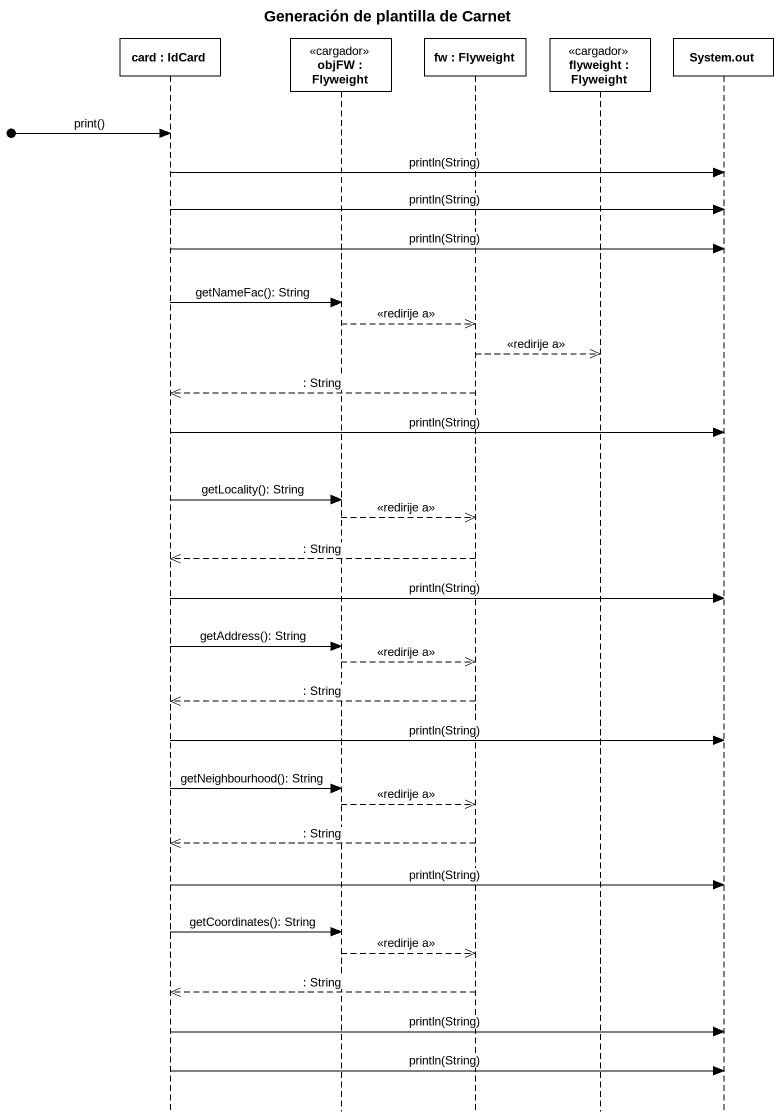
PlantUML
@startuml
title Generación de plantilla de Carnet
hide footbox
participant "card : IdCard" as card_
participant "objFW : Flyweight" as objFW <<cargador>>
participant "fw : Flyweight" as fw
participant "flyweight : Flyweight" as flyweight <<cargador>>
participant "System.out" as System_out

[o-> card_ : print()
card_ -> System_out : println(String)
card_ -> System_out : println(String)
card_ -> System_out : println(String)
card_ -> objFW : getNameFac(): String
objFW -->> fw : <<redirije a>>
fw -->> flyweight : <<redirije a>>
fw -->> card_ : : String
card_ -> System_out : println(String)
card_ -> objFW : getLocality(): String
objFW -->> fw : <<redirije a>>
fw -->> card_ : : String
card_ -> System_out : println(String)
card_ -> objFW : getAddress(): String
objFW -->> fw : <<redirije a>>
fw -->> card_ : : String
card_ -> System_out : println(String)
card_ -> objFW : getNeighbourhood(): String
objFW -->> fw : <<redirije a>>
fw -->> card_ : : String
card_ -> System_out : println(String)
card_ -> objFW : getCoordinates(): String
objFW -->> fw : <<redirije a>>
fw -->> card_ : : String
card_ -> System_out : println(String)
card_ -> System_out : println(String)
@enduml
